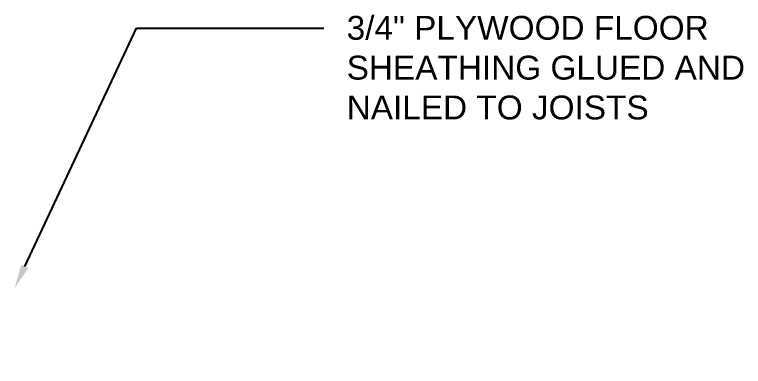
# Model space of a CAD drawing. Header units: inches. Extents: x -473 to 564, y -11 to 963.
# Drawn here: x -418.1 to -349.4, y 241.9 to 275.1 of the extents above; entities that cross this region are included whole.
import ezdxf
from ezdxf import colors
from ezdxf.entities.mleader import LeaderData, LeaderLine
from ezdxf.math import Vec2, Vec3

# ---------------------------------------------------------------- set-up
doc = ezdxf.new("R2010")
doc.units = ezdxf.units.IN
doc.header["$MEASUREMENT"] = 0
doc.layers.add('g-anno-dims', color=4, linetype='Continuous')
doc.styles.add('Roman', font='arial.ttf', dxfattribs={"height": 0.09375})

msp = doc.modelspace()

# ---------------------------------------------------------------- leaders
at = {"layer": 'g-anno-dims'}
ml = msp.add_multileader_mtext('Standard', dxfattribs=at)
ml.set_content('3/4" PLYWOOD FLOOR\\PSHEATHING GLUED AND\\PNAILED TO JOISTS', color=256, style='Roman')
ml.set_leader_properties(color=256, linetype='ByLayer', lineweight=-1)
ml.build(insert=Vec2(0, 0))
ml.multileader.update_dxf_attribs({"has_dogleg": 0, "dogleg_length": 0.36, "arrow_head_size": 2.25, "scale": 24})
ctx = ml.context
ctx.base_point, ctx.scale, ctx.char_height, ctx.arrow_head_size, ctx.landing_gap_size, ctx.plane_origin = Vec3(-388.985, 273.8125), 24, 2.25, 2.25, 2.16, Vec3(-418.125, 249.3125)
notes = []
notes.append((ctx, [(0, (1, 1, 0), (-397.625, 273.8125), (1, 0), 8.64, [(0, [(-418.125, 249.3125), (-406.625, 273.8125)], 0, [])])]))
ctx.mtext.insert, ctx.mtext.flow_direction = Vec3(-386.825, 274.95668), 5
for ctx, leaders in notes:
    for number, flags, end, landing, length, lines in leaders:
        leader = LeaderData()
        leader.index, (leader.has_last_leader_line, leader.has_dogleg_vector, leader.attachment_direction) = number, flags
        leader.last_leader_point, leader.dogleg_vector, leader.dogleg_length = Vec3(end), Vec3(landing), length
        for number, points, colour, breaks in lines:
            line = LeaderLine()
            line.index, line.vertices, line.color, line.breaks = number, Vec3.list(points), colors.encode_raw_color(colour), breaks
            leader.lines.append(line)
        ctx.leaders.append(leader)

doc.saveas('drawing.dxf')
